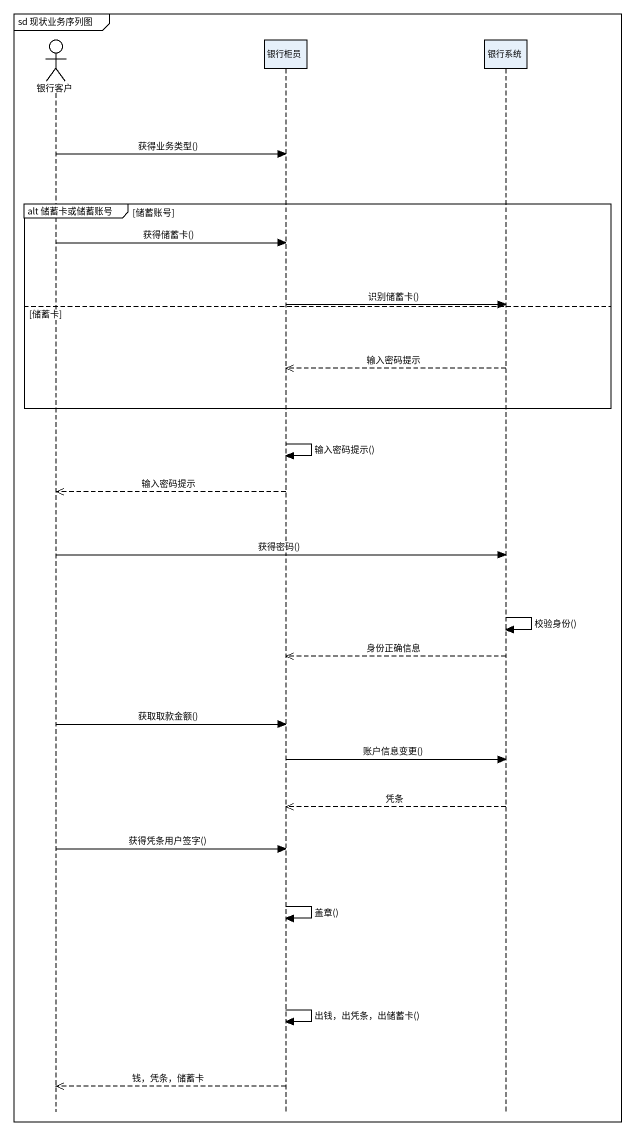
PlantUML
@startuml
mainframe sd 现状业务序列图
hide footbox
actor 银行客户
participant 银行柜员
participant 银行系统

银行客户 -> 银行柜员 : 获得业务类型()
group alt 储蓄卡或储蓄账号 [储蓄账号]
  银行客户 -> 银行柜员 : 获得储蓄卡()
  银行柜员 -> 银行系统 : 识别储蓄卡()
else 储蓄卡
  银行系统 -->> 银行柜员 : 输入密码提示
end
银行柜员 -> 银行柜员 : 输入密码提示()
银行柜员 -->> 银行客户 : 输入密码提示
银行客户 -> 银行系统 : 获得密码()
银行系统 -> 银行系统 : 校验身份()
银行系统 -->> 银行柜员 : 身份正确信息
银行客户 -> 银行柜员 : 获取取款金额()
银行柜员 -> 银行系统 : 账户信息变更()
银行系统 -->> 银行柜员 : 凭条
银行客户 -> 银行柜员 : 获得凭条用户签字()
银行柜员 -> 银行柜员 : 盖章()
银行柜员 -> 银行柜员 : 出钱，出凭条，出储蓄卡()
银行柜员 -->> 银行客户 : 钱，凭条，储蓄卡
@enduml
